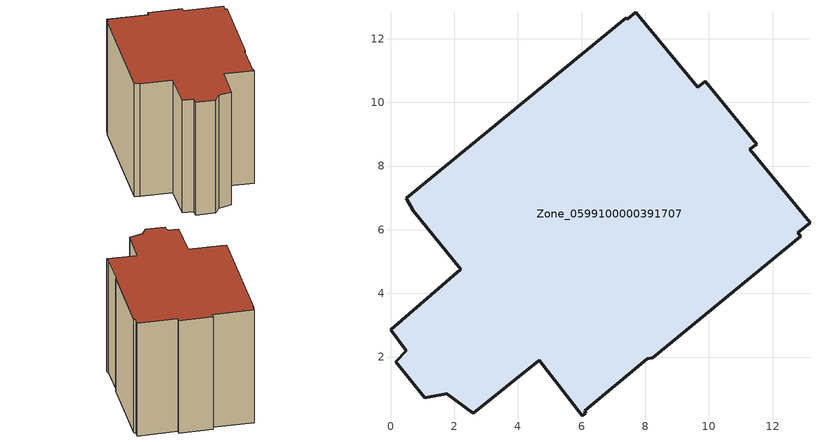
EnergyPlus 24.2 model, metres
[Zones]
Zone_0599100000391707
 floor ground (C_G): 6.13,0.24 6.03,0.15 4.67,1.9 2.59,0.23 1.76,0.84 1.07,0.72 0.17,1.85 0.5,2.19 0,2.86 2.2,4.75 0.71,6.6 0.49,6.98 7.41,12.66 7.44,12.62 7.7,12.83 9.65,10.47 9.88,10.66 11.5,8.69 11.29,8.52 13.18,6.22 12.79,5.9 12.88,5.79 8.24,1.98 8.07,1.95 6.11,0.31 z0
 wall outside (C_F): 2.2,4.75 0,2.86 0.5,2.19 0.17,1.85 1.07,0.72 1.76,0.84 2.59,0.23 4.67,1.9 6.03,0.15 6.13,0.24 6.11,0.31 8.07,1.95 8.24,1.98 12.88,5.79 12.79,5.9 13.18,6.22 11.29,8.52 11.5,8.69 9.88,10.66 9.65,10.47 7.7,12.83 7.44,12.62 7.41,12.66 0.49,6.98 0.71,6.6 2.2,4.75 z0:9.39
 roof outside (C_R): 4.67,1.9 6.03,0.15 6.13,0.24 6.11,0.31 8.07,1.95 8.24,1.98 12.88,5.79 12.79,5.9 13.18,6.22 11.29,8.52 11.5,8.69 9.88,10.66 9.65,10.47 7.7,12.83 7.44,12.62 7.41,12.66 0.49,6.98 0.71,6.6 2.2,4.75 0,2.86 0.5,2.19 0.17,1.85 1.07,0.72 1.76,0.84 2.59,0.23 z9.39
[BUILDING]
Pand.0599100000391707: North Axis=0; Terrain=City; Loads Convergence Tolerance Value=0.04; Temperature Convergence Tolerance Value=0.4; Solar Distribution=FullExterior; Maximum Number of Warmup Days=25; Minimum Number of Warmup Days=1
[Site:Location]
Rotterdam.The.Hague.AP_ZH_NLD Design_Conditions: Latitude=51.96; Longitude=4.45; Time Zone=1; Elevation=-4.5
[SITE:GROUNDTEMPERATURE:BUILDINGSURFACE]
18, 18, 18, 18, 18, 18, 18, 18, 18, 18, 18, 18
[MATERIAL] Thermal Absorptance=0.9; Solar Absorptance=0.7; Visible Absorptance=0.7
Name | Roughness | Thickness | Conductivity | Density | Specific Heat
G.TI.1946 | MediumSmooth | 0.15 | 1 | 540 | 1210
F.TI.1946 | Rough | 0.3 | 0.857143 | 1920 | 840
R.TI.1946 | MediumRough | 0.2 | 0.1 | 1500 | 1000
[CONSTRUCTION]
C_G: G.TI.1946
C_F: F.TI.1946
C_R: R.TI.1946
[ZONE]
Zone_0599100000391707: Type=1; Multiplier=1; Ceiling Height=Autocalculate; Volume=Autocalculate; Floor Area=autocalculate; Part of Total Floor Area=Yes
[ZONEINFILTRATION:DESIGNFLOWRATE]
Infil_Zone_0599100000391707: Zone or ZoneList or Space or SpaceList=Zone_0599100000391707; Schedule=AlwaysOn; Design Flow Rate Calculation Method=Flow/Area; Flow Rate per Floor Area=0.003; Constant Term Coefficient=1; Temperature Term Coefficient=0; Velocity Term Coefficient=0; Velocity Squared Term Coefficient=0
[HVACTEMPLATE:ZONE:IDEALLOADSAIRSYSTEM]
Zone_0599100000391707: Maximum Heating Supply Air Temperature=50; Minimum Cooling Supply Air Temperature=13; Maximum Heating Supply Air Humidity Ratio=0.0156; Minimum Cooling Supply Air Humidity Ratio=0.0077; Heating Limit=NoLimit; Cooling Limit=NoLimit; Dehumidification Control Type=ConstantSensibleHeatRatio; Cooling Sensible Heat Ratio=0.7; Dehumidification Setpoint=60; Humidification Control Type=None; Humidification Setpoint=30; Outdoor Air Method=None; Outdoor Air Flow Rate per Person=0.00944; Outdoor Air Flow Rate per Zone Floor Area=0; Outdoor Air Flow Rate per Zone=0; Demand Controlled Ventilation Type=None; Outdoor Air Economizer Type=NoEconomizer; Heat Recovery Type=None; Sensible Heat Recovery Effectiveness=0.7; Latent Heat Recovery Effectiveness=0.65
[ZONECONTROL:THERMOSTAT]
ThermostatControl_Zone_0599100000391707: Zone or ZoneList=Zone_0599100000391707; Control Type Schedule=DualSetpointControlType; Control 1=Thermostat_Zone_0599100000391707; Temperature Difference Between Cutout And Setpoint=0
[THERMOSTATSETPOINT:DUALSETPOINT]
Thermostat_Zone_0599100000391707: Heating Setpoint Temperature Schedule=HeatingSetpoint_Zone_0599100000391707; Cooling Setpoint Temperature Schedule=CoolingSetpoint_Zone_0599100000391707
[SCHEDULE:COMPACT]
HeatingSetpoint_Zone_0599100000391707: Through: 12/31, For: AllDays, Until: 24:00, 21
CoolingSetpoint_Zone_0599100000391707: Through: 12/31, For: AllDays, Until: 24:00, 24
DualSetpointControlType: Through: 12/31, For: AllDays, Until: 24:00, 4
AlwaysOn: Through: 12/31, For: AllDays, Until: 24:00, 1
